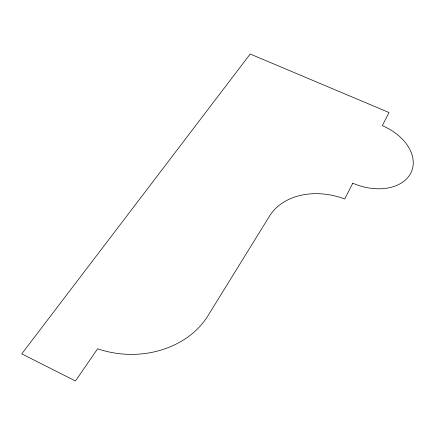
<?xml version="1.0" encoding="UTF-8"?>
<svg xmlns="http://www.w3.org/2000/svg" width="435" height="435" viewBox="0 0 435 435"><rect width="100%" height="100%" fill="white"/><g stroke="black" fill="none" stroke-linecap="round" stroke-linejoin="round"><path stroke-width="0.65" d="M352.807 183.195L344.705 198.985A65.19 50.068 20.8 0 0 269.488 216.146L207.859 315.908A86.391 71.003 1.1 0 1 97.636 348.745L75.467 380.973L21.75 353.862L250.201 54.027L389.042 112.534L382.311 125.661A46.801 32.195 19.9 0 1 410.803 173.081A46.801 32.195 19.9 0 1 352.807 183.195"/></g></svg>
